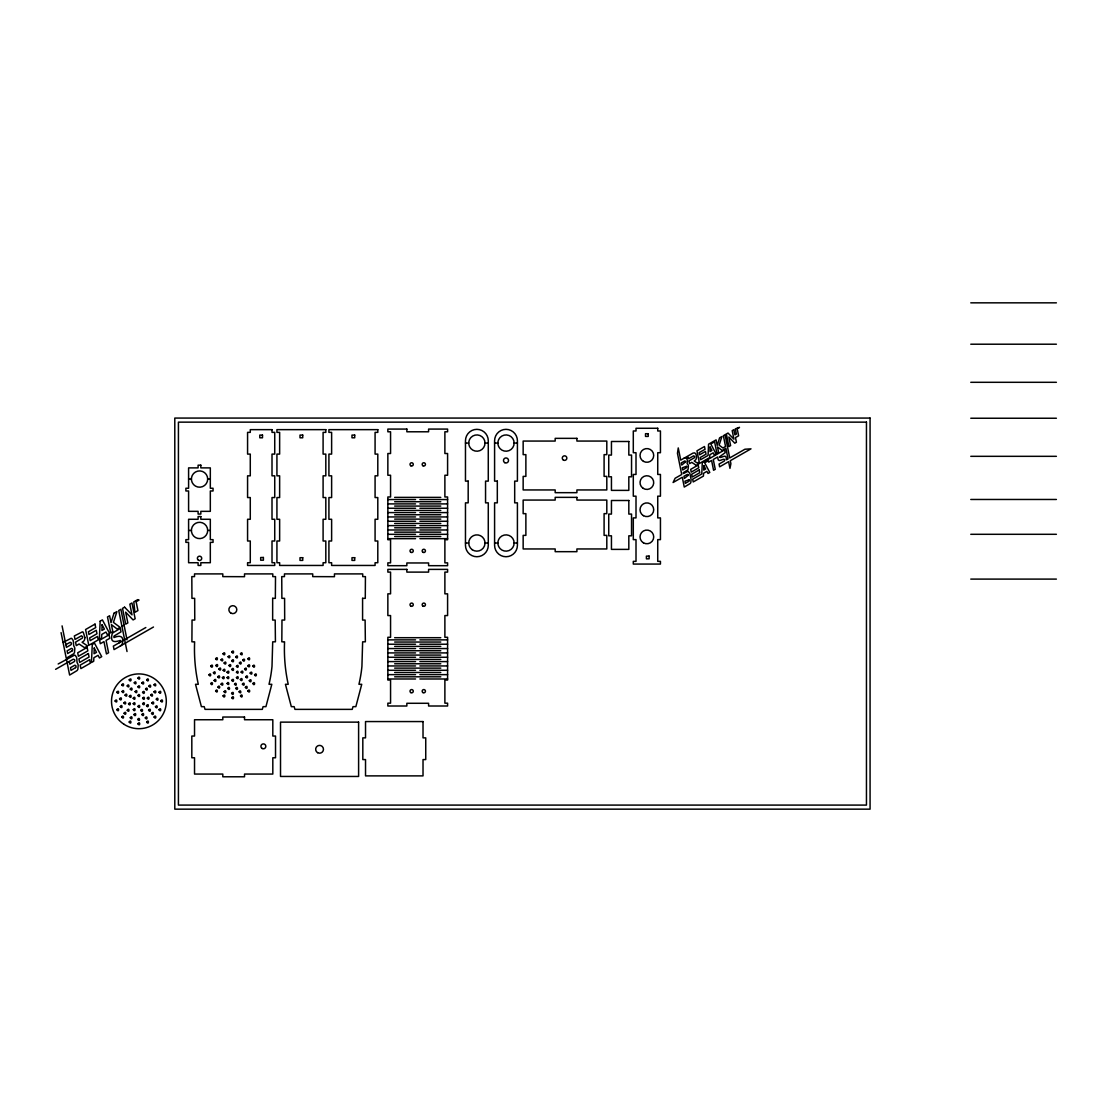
<?xml version="1.0" encoding="UTF-8"?>
<svg xmlns="http://www.w3.org/2000/svg" width="1112" height="1112" viewBox="0 0 1112 1112"><rect width="100%" height="100%" fill="white"/><g stroke="black" fill="none" stroke-linecap="round" stroke-linejoin="round"><path stroke-width="1.5" d="M120.291 646.03L121.361 645.224A4.42 4.42 0 0 0 122.306 643.834C124.433 635.299 119.276 635.327 113.994 637.551A2.46 2.46 0 0 1 113.91 637.051L113.91 636.731A1.585 1.585 0 0 1 114.258 635.925L120.999 631.866L120.304 628.391L113.021 632.742A4.406 4.406 0 0 0 112.076 634.118C109.866 643.153 115.175 642.11 120.36 640.429M119.304 642.722L119.999 642.166A1.793 1.793 0 0 0 120.43 640.748M63.05 642.43L71.085 638.33A1.696 1.696 0 0 1 71.946 638.649C74.879 641.402 72.322 644.946 74.56 647.365A13.789 13.789 0 0 1 74.81 648.588L74.49 652.466A4.42 4.42 0 0 1 73.545 653.856L66.247 658.235L61.077 632.631M136.123 601.731L139.042 600.063L137.749 599.632L133.801 601.898L134.927 612.323L137.916 610.599L135.914 600.688M65.872 644.682L70.181 642.263L71.307 642.875A2.78 2.78 0 0 1 71.39 643.361L71.39 643.667A1.571 1.571 0 0 1 70.793 644.849L66.414 647.379L62.077 625.875M121.945 626.32L124.057 625.111M58.171 663.989L74.462 655.163A1.696 1.696 0 0 1 75.324 655.482C78.229 658.235 75.755 661.765 77.937 664.198A13.789 13.789 0 0 1 78.188 665.421L77.868 669.285A4.42 4.42 0 0 1 76.923 670.675L69.625 675.053L66.428 659.249M55.6 669.327L73.253 659.221L74.685 659.708A2.78 2.78 0 0 1 74.768 660.194L74.768 660.639A1.571 1.571 0 0 1 74.17 661.682L69.792 664.212L69.25 661.515M145.839 627.515L113.354 646.128L114.049 649.603L153.484 627.015M686.34 458.297L688.272 457.352L688.55 458.728L693.666 455.837L694.597 456.462A1.501 1.501 0 0 1 694.096 457.922L688.995 460.868L689.551 463.635L691.775 462.356L696.182 465.316L709.706 457.56L709.845 454.752L713.167 452.848L714.293 454.933L716.072 453.918L710.776 443.952L714.599 441.825L716.934 453.418L718.616 452.459L717.504 446.927L722.133 450.443L725.9 448.289L728.054 458.908L726.525 459.784A9.063 9.063 0 0 0 726.4 458.895C726.428 453.029 721.076 458.728 719.575 457.227M970.776 302.839L1056.4 302.839M970.776 344.206L1056.4 344.206M970.776 382.306L1056.4 382.306M970.776 418.237L1056.4 418.237M465.469 443.062L468.722 443.062M485.013 443.062A8.145 8.145 0 0 0 472.795 436.015A8.145 8.145 0 0 0 472.795 450.124A8.145 8.145 0 0 0 485.013 443.062L488.279 443.062M494.59 443.062L497.856 443.062M514.147 443.062A8.145 8.145 0 0 0 501.929 436.015A8.145 8.145 0 0 0 501.929 450.124A8.145 8.145 0 0 0 514.147 443.062L517.414 443.062M970.776 456.323L1056.4 456.323M188.595 479.063L191.403 479.063M207.694 479.063A8.145 8.145 0 0 0 195.476 472.002A8.145 8.145 0 0 0 195.476 486.111A8.145 8.145 0 0 0 207.694 479.063L210.321 479.063M394.663 497.384L440.783 497.384M387.852 499.552L415.554 499.552M419.891 499.552L447.594 499.552M970.776 499.469L1056.4 499.469M394.663 501.734L440.783 501.734M387.852 503.903L415.554 503.903M419.891 503.903L447.594 503.903M394.663 506.071L440.783 506.071M387.852 508.253L415.554 508.253M419.891 508.253L447.594 508.253M394.663 510.422L440.783 510.422M387.852 512.59L415.554 512.59M419.891 512.59L447.594 512.59M394.663 514.759L440.783 514.759M387.852 516.941L415.554 516.941M419.891 516.941L447.594 516.941M394.663 519.109L440.783 519.109M387.852 521.278L415.554 521.278M419.891 521.278L447.594 521.278M394.663 523.46L440.783 523.46M387.852 525.628L415.554 525.628M419.891 525.628L447.594 525.628M394.663 527.797L440.783 527.797M387.852 529.979L415.554 529.979M419.891 529.979L447.594 529.979M188.595 530.452L191.403 530.452M207.694 530.452A8.145 8.145 0 0 0 195.476 523.391A8.145 8.145 0 0 0 195.476 537.513A8.145 8.145 0 0 0 207.694 530.452L210.321 530.452M394.663 532.148L440.783 532.148M387.852 534.316L415.554 534.316M419.891 534.316L447.594 534.316M970.776 534.302L1056.4 534.302M394.663 536.498L440.783 536.498M387.852 538.667L415.554 538.667M419.891 538.667L447.594 538.667M465.469 543.017L468.722 543.017M485.013 543.017L488.279 543.017M494.59 543.017L497.856 543.017M514.147 543.017A8.145 8.145 0 0 0 501.929 535.956A8.145 8.145 0 0 0 501.929 550.065A8.145 8.145 0 0 0 514.147 543.017L517.414 543.017M970.776 579.102L1056.4 579.102M394.663 637.704L440.783 637.704M387.852 639.873L415.554 639.873M419.891 639.873L447.594 639.873M394.663 642.041L440.783 642.041M387.852 644.223L415.554 644.223M419.891 644.223L447.594 644.223M394.663 646.392L440.783 646.392M387.852 648.56L415.554 648.56M419.891 648.56L447.594 648.56M394.663 650.742L440.783 650.742M387.852 652.911L415.554 652.911M419.891 652.911L447.594 652.911M394.663 655.079L440.783 655.079M387.852 657.261L415.554 657.261M419.891 657.261L447.594 657.261M394.663 659.43L440.783 659.43M387.852 661.598L415.554 661.598M419.891 661.598L447.594 661.598M394.663 663.781L440.783 663.781M387.852 665.949L415.554 665.949M419.891 665.949L447.594 665.949M394.663 668.117L440.783 668.117M387.852 670.286L415.554 670.286M419.891 670.286L447.594 670.286M394.663 672.468L440.783 672.468M387.852 674.636L415.554 674.636M419.891 674.636L447.594 674.636M394.663 676.805L440.783 676.805M387.852 678.987L415.554 678.987M419.891 678.987L447.594 678.987M686.563 466.275L682.268 467.804L682.698 469.959L686.104 467.957A1.501 1.501 0 0 0 686.646 466.498M689.245 479.661L684.95 481.204L685.381 483.345L688.801 481.343A1.501 1.501 0 0 0 689.329 479.897M685.604 461.466L684.811 460.938L681.267 462.898L681.712 465.052L685.673 461.855M688.286 474.852L687.383 474.365L683.963 476.297L684.394 478.438L688.356 475.241M127.032 639.845L120.874 609.307L118.748 610.516L127.032 651.535M719.506 456.823L725.163 452.695L724.593 449.929L702.297 462.703L701.783 473.948L692.665 479.175L693.221 481.941L703.423 476.089L703.562 473.281L706.885 471.377L708.024 473.462L709.79 472.447L704.647 462.787L708.4 460.757L708.678 462.133L711.597 460.465L713.57 470.279L715.252 469.32L713.278 459.492L717.699 456.976A9.091 9.091 0 0 0 717.824 457.852C717.907 463.69 722.786 458.019 724.649 459.52A1.529 1.529 0 0 1 724.176 461.105L719.075 464.051L719.631 466.818L728.61 461.675L729.958 468.36L730.89 463.704L730.292 460.702L751.003 448.831L744.929 449.234L729.736 457.949L725.205 435.487L726.525 434.722L728.902 446.565L730.598 445.592L728.86 437.002L734.782 443.202L736.422 442.256L735.477 437.572L738.618 435.779L737.159 428.565L739.508 427.383L735.338 428.843L736.394 434.055L734.935 434.889L733.878 429.677L732.196 430.65L733.92 439.157L728.012 433.041L723.37 435.709L725.538 446.44L722.967 448.011L719.13 445.147L721.91 436.543L719.589 437.864L717.198 445.398L716.086 439.879L708.566 444.174L708.066 455.42L700.63 459.687L700.199 457.532L706.023 454.196L705.467 451.43L699.643 454.766L699.212 452.626L705.036 449.29L704.48 446.524L696.96 450.833L699.212 461.939L697.238 463.023L694.194 460.98L695.361 460.146A3.517 3.517 0 0 0 696.112 459.047C697.043 456.921 696.251 451.375 692.957 453.126L680.711 460.132L678.25 447.927L677.458 453.307L681.725 474.49L675.137 478.257L673.094 482.511L682.295 477.243L684.255 487.07L690.065 483.595A3.517 3.517 0 0 0 690.83 482.483L691.08 479.397A10.967 10.967 0 0 0 690.886 478.424L690.121 474.755A10.161 10.161 0 0 0 689.899 473.559L688.12 471.238L683.407 473.531L683.255 472.711L687.383 470.195A3.517 3.517 0 0 0 688.133 469.083L688.384 466.011A10.967 10.967 0 0 0 688.189 465.038L687.077 463.509L687.438 461.369A6.199 6.199 0 0 0 686.438 458.241M684.005 458.269A3.308 3.308 0 0 1 684.936 457.866M272.662 598.325L272.649 620.051L275.192 620.079L275.428 641.805L272.704 641.832L272.009 666.283A124.933 124.933 0 0 1 271.245 672.607L270.953 674.567A146.798 146.798 0 0 1 269.021 684.297L271.815 684.297L265.935 706.648L263.099 706.648L262.293 709.373L205.039 709.373L204.219 706.648L201.397 706.648L195.517 684.297L198.297 684.297A163.603 163.603 0 0 1 194.6 642.43A5.741 5.741 0 0 0 194.614 641.832L191.903 641.805L192.042 620.051L194.767 620.051L194.669 598.325L191.945 598.353L191.82 576.614L194.53 576.614L194.53 573.903L222.803 573.903L222.789 576.614L244.515 576.697L244.515 573.903L272.801 573.903L272.787 576.614L275.512 576.614L275.345 598.353L272.662 598.325M362.582 598.325L362.582 620.051L365.111 620.079L365.361 641.805L362.637 641.832L361.928 666.283A124.933 124.933 0 0 1 361.178 672.607L360.872 674.567A146.798 146.798 0 0 1 358.954 684.297L361.734 684.297L355.854 706.648L353.032 706.648L352.212 709.373L294.958 709.373L294.152 706.648L291.316 706.648L285.436 684.297L288.216 684.297A163.603 163.603 0 0 1 284.533 642.43A5.741 5.741 0 0 0 284.547 641.832L281.822 641.805L281.975 620.051L284.686 620.051L284.589 598.325L281.878 598.353L281.739 576.614L284.464 576.614L284.464 573.903L312.722 573.903L312.708 576.614L334.448 576.697L334.448 573.903L362.72 573.903L362.72 576.614L365.431 576.614L365.278 598.353L362.582 598.325M120.291 706.593C122.862 710.22 122.348 702.798 120.291 706.593M214.13 680.502C216.77 684.088 216.187 676.708 214.13 680.502M153.984 691.942C156.305 695.528 156.583 688.397 153.998 691.789M247.823 665.852C250.047 669.535 250.506 662.182 247.823 665.782M124.071 713.265C126.156 717.004 126.726 709.79 124.085 713.181M133.204 703.743C135.845 707.26 135.386 700.073 133.218 703.674M142.614 698.308C144.949 701.992 145.074 694.639 142.614 698.239M217.91 687.174C220.69 690.663 219.87 683.407 217.924 687.105M227.043 677.653C229.447 681.253 229.406 674.164 227.056 677.583M236.453 672.232C239.066 675.846 238.343 668.52 236.453 672.232M148.897 686.173C151.468 689.801 151.051 682.434 148.911 686.104M242.736 660.097C244.654 663.836 245.696 656.692 242.75 660.014M130.243 717.824C132.828 721.396 132.384 714.14 130.257 717.74M224.082 691.733C226.667 695.292 226.32 688.064 224.096 691.664M141.905 682.99C144.435 686.632 144.087 679.251 141.905 682.99M235.744 656.9C237.982 660.653 238.176 653.286 235.744 656.9M137.749 719.478C140.446 723.036 139.751 715.739 137.749 719.478M231.588 693.388C233.84 697.113 234.104 689.774 231.588 693.388M94.228 648.06L94.034 653.759L96.494 652.355L94.228 648.06M102.109 624.777L101.915 630.476L104.375 629.072L102.109 624.777M703.84 465.594L703.688 470.126L705.647 469L703.84 465.594M710.123 447.052L709.97 451.597L711.93 450.471L710.123 447.052M115.092 701.005C117.705 704.633 117.149 697.252 115.092 701.005M121.778 684.867C124.238 688.536 124.141 681.086 121.778 684.867M121.778 717.129C124.447 720.659 123.849 713.57 121.806 716.976M123.932 703.006C126.518 706.62 126.017 699.392 123.946 702.937M125.058 695.139C127.519 698.836 127.352 691.386 125.058 695.139M127.241 710.248C129.673 713.96 129.437 706.551 127.241 710.248M128.547 703.799C130.535 707.635 131.272 700.212 128.547 703.799M129.312 696.348C131.619 700.087 131.786 692.679 129.312 696.348M130.271 689.12C132.926 692.679 132.397 685.395 130.285 689.051M133.259 709.609C135.33 713.334 135.97 706.231 133.273 709.525M134.232 682.907C136.845 686.438 136.401 679.307 134.26 682.754M133.926 714.557C135.914 718.38 136.706 710.985 133.926 714.557M135.122 691.636C137.388 695.403 137.527 687.925 135.122 691.636M137.916 678.195C140.682 681.684 139.89 674.456 137.916 678.111M137.916 686.882C140.682 690.385 139.89 683.143 137.916 686.799M137.916 695.57C140.682 699.073 139.89 691.831 137.916 695.5M137.916 706.44C140.348 710.165 140.265 702.714 137.916 706.44M137.916 723.815C140.432 727.457 140.181 720.089 137.916 723.815M140.696 710.373C142.767 714.085 143.462 706.996 140.724 710.22M141.891 714.557C144.31 718.31 144.087 710.763 141.891 714.557M142.558 692.401C144.755 696.084 145.241 688.912 142.572 692.331M145.547 689.12C148.077 692.734 147.743 685.478 145.561 689.051M146.506 705.661C148.494 709.456 149.342 702.089 146.52 705.578M147.284 698.211C149.633 701.867 149.689 694.694 147.298 698.058M148.577 710.248C150.954 713.96 151.037 706.523 148.577 710.248M150.759 695.139C153.414 698.753 152.691 691.428 150.759 695.139M151.885 703.006C154.387 706.634 154.179 699.337 151.899 702.937M154.04 684.867C156.695 688.509 155.888 681.169 154.04 684.867M154.04 717.129C156.653 720.673 156.222 713.543 154.068 716.976M160.726 701.005C163.325 704.619 162.894 697.182 160.726 701.005M208.931 674.914C211.28 678.584 211.336 671.398 208.959 674.762M215.617 658.79C218.021 662.488 217.966 654.996 215.617 658.79M215.617 691.052C218.272 694.625 217.646 687.383 215.631 690.969M217.771 676.93C220.204 680.558 220.232 673.219 217.785 676.847M218.897 669.049C221.079 672.843 221.496 665.337 218.897 669.049M221.079 684.172C223.693 687.786 223.137 680.405 221.079 684.172M222.372 677.708C224.652 681.364 224.944 674.219 222.4 677.555M223.151 670.272C225.639 673.928 225.388 666.547 223.151 670.272M224.11 663.03C226.348 666.755 226.681 659.458 224.124 662.96M227.098 683.519C229.934 687.077 228.78 679.807 227.098 683.519M228.071 656.817C230.504 660.417 230.49 653.23 228.085 656.747M227.765 688.467C230.434 691.984 229.836 684.895 227.793 688.314M228.961 665.546C231.032 669.257 231.713 662.168 228.975 665.393M231.755 652.105C234.159 655.774 234.159 648.365 231.755 652.021M231.755 660.792C234.159 664.462 234.159 657.067 231.755 660.723M231.755 669.48C234.368 673.052 233.937 665.74 231.755 669.41M231.755 680.349C233.993 684.088 234.257 676.735 231.755 680.349M231.755 697.724C233.993 701.463 234.257 694.124 231.755 697.724M234.535 684.283C237.231 687.841 236.508 680.669 234.549 684.214M236.397 666.31C238.607 670.022 239.024 662.822 236.397 666.31M235.73 688.467C238.274 692.025 237.982 684.922 235.744 688.314M239.386 663.03C241.846 666.686 241.707 659.402 239.4 662.96M240.345 679.571C242.666 683.268 242.763 675.985 240.359 679.488M241.123 672.121C243.723 675.693 243.292 668.479 241.123 672.051M242.416 684.172C244.89 687.841 244.682 680.461 242.416 684.172M244.598 669.049C246.6 672.885 247.323 665.476 244.598 669.049M245.724 676.93C248.351 680.502 247.92 673.205 245.738 676.847M247.879 658.79C250.158 662.557 250.283 655.079 247.879 658.79M247.879 691.052C250.45 694.625 250.13 687.397 247.893 690.969M254.565 674.914C256.733 678.626 257.206 671.37 254.578 674.762M145.269 717.935C147.813 721.591 147.409 714.251 145.283 717.865M239.108 691.845C241.846 695.459 240.859 688.147 239.108 691.845M92.282 644.446L91.462 662.543L93.7 661.265L93.881 657.72L98.051 655.329L99.468 657.957L101.706 656.678L94.506 643.167L92.282 644.446M100.163 621.163L99.357 639.261L101.581 637.982L101.762 634.438L105.932 632.047L107.364 634.674L109.588 633.395L102.401 619.884L100.163 621.163M127.185 685.951C129.965 689.537 129.006 682.212 127.185 685.951M221.024 659.875C223.54 663.6 223.025 656.191 221.024 659.875M84.957 637.593L84.512 639.845A4.42 4.42 0 0 1 83.567 641.235L82.093 642.263L87.626 645.975L84.595 647.712L79.063 644.001L76.269 645.613L75.56 642.138L82.205 638.177A1.793 1.793 0 0 0 82.649 636.759L81.44 635.814L75.018 639.442L74.323 635.967L82.344 631.88A1.696 1.696 0 0 1 83.205 632.2L84.957 637.593M151.524 713.473C153.776 717.184 154.137 709.845 151.538 713.39M245.363 687.383C247.517 691.164 247.92 683.824 245.377 687.299M122 691.608C124.391 695.25 124.349 688.147 122.028 691.455M215.839 665.518C217.855 669.341 218.647 661.96 215.853 665.449M133.204 698.266C135.594 702.006 135.525 694.569 133.204 698.266M142.614 703.688C145.019 707.385 144.991 700.087 142.628 703.618M155.43 706.843C157.932 710.471 157.723 703.257 155.43 706.759M227.043 672.176C229.197 675.999 229.725 668.493 227.043 672.176M236.453 677.611C238.885 681.295 238.732 674.025 236.453 677.611M249.269 680.752C251.646 684.436 251.757 677.069 249.269 680.683M119.568 698.878C121.667 702.659 122.362 695.278 119.568 698.795M213.407 672.788C215.603 676.555 215.936 669.271 213.407 672.718M156.292 699.198C158.752 702.937 158.349 695.625 156.305 699.128M250.13 673.121C252.535 676.805 252.521 669.605 250.144 673.038M116.843 692.234C118.984 696.029 119.471 688.662 116.843 692.234M116.843 709.692C119.192 713.459 119.22 706.092 116.843 709.692M129.187 679.891C131.174 683.672 132.133 676.457 129.201 679.807M129.187 722.035C131.647 725.802 131.285 718.338 129.187 722.035M146.645 679.891C148.994 683.616 149.064 676.304 146.659 679.807M146.645 722.035C148.841 725.872 149.216 718.394 146.645 722.035M158.988 692.234C160.976 696.042 161.81 688.814 159.002 692.15M158.988 709.692C161.282 713.501 161.351 706.064 158.988 709.692M210.682 666.144C212.865 669.897 213.421 662.557 210.682 666.074M210.682 683.602C212.906 687.313 213.268 680.183 210.696 683.463M223.025 653.8C225.486 657.484 225.388 650.131 223.025 653.8M223.025 695.959C225.083 699.684 225.861 692.567 223.053 695.806M240.484 653.8C243.125 657.484 242.43 650.089 240.484 653.8M240.484 695.959C242.777 699.656 242.833 692.526 240.512 695.806M252.827 666.144C255.19 669.91 255.135 662.613 252.841 666.074M252.827 683.602C255.037 687.313 255.357 680.183 252.855 683.463M114.008 613.24L111.005 622.692L109.601 615.756L107.489 616.965L110.672 632.77L112.799 631.56L111.395 624.624L117.191 629.044L120.11 627.363L113.424 622.386L116.927 611.558L114.008 613.24M72.183 650.798L67.651 653.55L67.109 650.854L71.502 648.365L72.516 648.922A2.502 2.502 0 0 1 72.614 649.38A1.793 1.793 0 0 1 72.197 650.798M75.56 667.631L71.043 670.369L70.487 667.673L74.879 665.184L75.894 665.74A2.502 2.502 0 0 1 75.991 666.199A1.793 1.793 0 0 1 75.574 667.631M95.02 624.11L85.582 629.517L88.779 645.321L98.204 639.914L97.508 636.439L90.183 640.637L89.641 637.94L96.966 633.743L96.271 630.282L88.946 634.479L88.404 631.769L95.715 627.585L95.02 624.11M124.586 607.18L122.528 608.347L125.712 624.152L127.838 622.942L125.656 612.156L133.093 619.926L135.15 618.745L131.967 602.954L129.854 604.163L132.008 614.853L124.586 607.18M87.139 647.392L77.701 652.8L78.396 656.261L87.834 650.867L87.139 647.392M109.032 634.841L99.607 640.248L100.302 643.723L103.958 641.624L106.446 653.953L108.573 652.744L106.071 640.415L109.74 638.316L109.032 634.841M88.376 653.564L78.938 658.971L79.647 662.432L89.085 657.025L88.376 653.564M89.627 659.722L80.189 665.129L80.884 668.604L90.322 663.197L89.627 659.722M698.197 465.052L690.691 469.361L691.247 472.113L698.753 467.818L698.197 465.052M699.184 469.959L691.678 474.268L692.234 477.034L699.74 472.725L699.184 469.959M263.391 557.473L260.667 557.515L260.708 560.226L263.419 560.184L263.391 557.473M649.102 556.097L646.392 556.139L646.433 558.849L649.144 558.808L649.102 556.097M870.071 418.07L174.792 418.07L174.792 809.161L870.071 809.161L870.071 418.07M866.457 422.143L178.42 422.143L178.42 805.088L866.457 805.088L866.457 422.143M657.734 428.273L636.008 428.273L636.008 430.983L633.298 430.983L633.298 452.709L636.008 452.709L636.008 474.449L633.298 474.449L633.298 496.174L636.008 496.174L636.008 517.9L633.298 517.9L633.298 539.626L636.008 539.626L636.008 561.351L633.298 561.351L633.298 564.062L660.445 564.062L660.445 561.351L657.734 561.351L657.734 539.626L660.445 539.626L660.445 517.9L657.734 517.9L657.734 496.174L660.445 496.174L660.445 474.449L657.734 474.449L657.734 452.709L660.445 452.709L660.445 430.983L657.734 430.983L657.734 428.273M406.853 429.079L387.852 429.079L387.852 431.79L390.562 431.79L390.562 453.515L387.852 453.515L387.852 475.241L390.562 475.241L390.562 496.967L387.852 496.967L387.852 539.723L390.562 539.723L390.562 562.853L387.852 562.853L387.852 565.688L406.853 565.688L406.853 562.964L428.593 562.964L428.593 565.688L447.594 565.688L447.594 562.853L444.883 562.853L444.883 539.723L447.594 539.723L447.594 496.967L444.883 496.967L444.883 475.241L447.594 475.241L447.594 453.515L444.883 453.515L444.883 431.79L447.594 431.79L447.594 429.079L428.593 429.079L428.593 431.79L406.853 431.79L406.853 429.079M272.009 429.649L250.283 429.649L250.283 432.373L247.573 432.373L247.573 454.099L250.283 454.099L250.283 475.825L247.573 475.825L247.573 497.55L250.283 497.55L250.283 519.276L247.573 519.276L247.573 541.002L250.283 541.002L250.283 562.728L247.573 562.728L247.573 565.452L274.733 565.452L274.733 562.728L272.009 562.728L272.009 541.002L274.733 541.002L274.733 519.276L272.009 519.276L272.009 497.55L274.733 497.55L274.733 475.825L272.009 475.825L272.009 454.099L274.733 454.099L274.733 432.373L272.009 432.373L272.009 429.649M325.816 429.649L276.93 429.649L276.93 432.373L279.64 432.373L279.64 454.099L276.93 454.099L276.93 475.825L279.64 475.825L279.64 497.55L276.93 497.55L276.93 519.276L279.64 519.276L279.64 541.002L276.93 541.002L276.93 562.728L279.64 562.728L279.64 565.452L323.092 565.452L323.092 562.728L325.816 562.728L325.816 541.002L323.092 541.002L323.092 519.276L325.816 519.276L325.816 497.55L323.092 497.55L323.092 475.825L325.816 475.825L325.816 454.099L323.092 454.099L323.092 432.373L325.816 432.373L325.816 429.649M377.802 429.649L328.916 429.649L328.916 432.373L331.626 432.373L331.626 454.099L328.916 454.099L328.916 475.825L331.626 475.825L331.626 497.55L328.916 497.55L328.916 519.276L331.626 519.276L331.626 541.002L328.916 541.002L328.916 562.728L331.626 562.728L331.626 565.452L375.078 565.452L375.078 562.728L377.802 562.728L377.802 541.002L375.078 541.002L375.078 519.276L377.802 519.276L377.802 497.55L375.078 497.55L375.078 475.825L377.802 475.825L377.802 454.099L375.078 454.099L375.078 432.373L377.802 432.373L377.802 429.649M648.226 433.708L645.516 433.708L645.516 436.418L648.226 436.418L648.226 433.708M262.501 435.084L259.791 435.084L259.791 437.794L262.501 437.794L262.501 435.084M302.728 435.084L300.004 435.084L300.004 437.794L302.728 437.794L302.728 435.084M354.714 435.084L351.99 435.084L351.99 437.794L354.714 437.794L354.714 435.084M576.906 438.35L555.18 438.35L555.18 441.061L523.154 441.061L523.154 454.641L525.879 454.641L525.879 476.381L523.154 476.381L523.154 489.947L555.18 489.947L555.18 492.672L576.906 492.672L576.906 489.947L606.804 489.947L606.804 476.381L604.094 476.381L604.094 454.641L606.804 454.641L606.804 441.061L576.906 441.061L576.906 438.35M628.822 441.492L611.447 441.492L611.447 455.072L608.737 455.072L608.737 476.798L611.447 476.798L611.447 490.378L628.822 490.378L628.822 476.798L631.547 476.798L631.547 455.072L628.822 455.072L628.822 441.492M200.827 465.177L198.103 465.177L198.103 467.888L188.595 467.888L188.595 488.251L185.885 488.251L185.885 490.976L188.595 490.976L188.595 511.339L198.103 511.339L198.103 514.064L200.827 514.064L200.827 511.339L210.321 511.339L210.321 490.976L213.045 490.976L213.045 488.251L210.321 488.251L210.321 467.888L200.827 467.888L200.827 465.177M468.18 481.121L465.469 481.121L465.469 440.741A11.412 11.412 0 0 1 476.867 429.343A11.412 11.412 0 0 1 488.279 440.741L488.279 481.121L485.555 481.121L485.555 502.846L488.279 502.846L488.279 545.339A11.412 11.412 0 0 1 476.867 556.737A11.412 11.412 0 0 1 465.469 545.339L465.469 502.846L468.18 502.846L468.18 481.121M497.314 481.121L494.59 481.121L494.59 440.741A11.412 11.412 0 0 1 506.002 429.343A11.412 11.412 0 0 1 517.414 440.741L517.414 481.121L514.689 481.121L514.689 502.846L517.414 502.846L517.414 545.339A11.412 11.412 0 0 1 506.002 556.737A11.412 11.412 0 0 1 494.59 545.339L494.59 502.846L497.314 502.846L497.314 481.121M576.906 497.356L555.18 497.356L555.18 500.066L523.154 500.066L523.154 513.647L525.879 513.647L525.879 535.372L523.154 535.372L523.154 548.953L555.18 548.953L555.18 551.677L576.906 551.677L576.906 548.953L606.804 548.953L606.804 535.372L604.094 535.372L604.094 513.647L606.804 513.647L606.804 500.066L576.906 500.066L576.906 497.356M628.822 500.497L611.447 500.497L611.447 514.078L608.737 514.078L608.737 535.803L611.447 535.803L611.447 549.384L628.822 549.384L628.822 535.803L631.547 535.803L631.547 514.078L628.822 514.078L628.822 500.497M200.827 516.566L198.103 516.566L198.103 519.276L188.595 519.276L188.595 539.654L185.885 539.654L185.885 542.364L188.595 542.364L188.595 562.728L198.103 562.728L198.103 565.452L200.827 565.452L200.827 562.728L210.321 562.728L210.321 542.364L213.045 542.364L213.045 539.654L210.321 539.654L210.321 519.276L200.827 519.276L200.827 516.566M302.728 557.696L300.004 557.696L300.004 560.406L302.728 560.406L302.728 557.696M354.714 557.696L351.99 557.696L351.99 560.406L354.714 560.406L354.714 557.696M406.853 569.386L387.852 569.386L387.852 572.11L390.562 572.11L390.562 593.836L387.852 593.836L387.852 615.562L390.562 615.562L390.562 637.287L387.852 637.287L387.852 680.044L390.562 680.044L390.562 703.173L387.852 703.173L387.852 706.009L406.853 706.009L406.853 703.284L428.593 703.284L428.593 706.009L447.594 706.009L447.594 703.173L444.883 703.173L444.883 680.044L447.594 680.044L447.594 637.287L444.883 637.287L444.883 615.562L447.594 615.562L447.594 593.836L444.883 593.836L444.883 572.11L447.594 572.11L447.594 569.386L428.593 569.386L428.593 572.11L406.853 572.11L406.853 569.386M244.529 717.031L222.803 717.031L222.803 719.742L194.53 719.742L194.53 736.047L191.82 736.047L191.82 757.772L194.53 757.772L194.53 774.063L222.803 774.063L222.803 776.788L244.529 776.788L244.529 774.063L272.815 774.063L272.815 757.772L275.526 757.772L275.526 736.047L272.815 736.047L272.815 719.742L244.529 719.742L244.529 717.031M423.019 721.563L365.528 721.563L365.528 737.854L362.818 737.854L362.818 759.579L365.528 759.579L365.528 775.884L423.019 775.884L423.019 759.579L425.743 759.579L425.743 737.854L423.019 737.854L423.019 721.563M358.606 722.133L280.516 722.133L280.516 776.454L358.606 776.454L358.606 722.133M124.016 724.301A27.397 27.397 0 0 0 166.272 702.701A27.397 27.397 0 0 0 126.434 676.916A27.397 27.397 0 0 0 124.016 724.301M198.464 560.226A2.168 2.168 0 0 0 201.717 558.349A2.168 2.168 0 0 0 198.464 556.473A2.168 2.168 0 0 0 198.464 560.226M643.445 461.355A6.839 6.839 0 0 0 653.717 455.433A6.839 6.839 0 0 0 643.445 449.498A6.839 6.839 0 0 0 643.445 461.355M642.931 488.182A6.839 6.839 0 0 0 653.689 483.206A6.839 6.839 0 0 0 644.001 476.381A6.839 6.839 0 0 0 642.931 488.182M643.445 515.676A6.839 6.839 0 0 0 653.717 509.755A6.839 6.839 0 0 0 643.445 503.819A6.839 6.839 0 0 0 643.445 515.676M643.445 542.837A6.839 6.839 0 0 0 653.717 536.915A6.839 6.839 0 0 0 643.445 530.98A6.839 6.839 0 0 0 643.445 542.837M230.851 613.087A3.962 3.962 0 0 0 236.8 609.654A3.962 3.962 0 0 0 230.851 606.221A3.962 3.962 0 0 0 230.851 613.087M317.601 752.671A3.906 3.906 0 0 0 323.467 749.293A3.906 3.906 0 0 0 317.601 745.916A3.906 3.906 0 0 0 317.601 752.671M410.828 606.11A1.626 1.626 0 0 0 413.275 604.692A1.626 1.626 0 0 0 410.828 603.288A1.626 1.626 0 0 0 410.828 606.11M422.991 606.11A1.626 1.626 0 0 0 425.437 604.692A1.626 1.626 0 0 0 422.991 603.288A1.626 1.626 0 0 0 422.991 606.11M410.828 692.609A1.626 1.626 0 0 0 413.275 691.205A1.626 1.626 0 0 0 410.828 689.787A1.626 1.626 0 0 0 410.828 692.609M422.991 692.609A1.626 1.626 0 0 0 425.437 691.205A1.626 1.626 0 0 0 422.991 689.787A1.626 1.626 0 0 0 422.991 692.609M422.991 552.303A1.626 1.626 0 0 0 425.437 550.885A1.626 1.626 0 0 0 422.991 549.481A1.626 1.626 0 0 0 422.991 552.303M410.828 552.303A1.626 1.626 0 0 0 413.275 550.885A1.626 1.626 0 0 0 410.828 549.481A1.626 1.626 0 0 0 410.828 552.303M422.991 465.789A1.626 1.626 0 0 0 425.437 464.385A1.626 1.626 0 0 0 422.991 462.967A1.626 1.626 0 0 0 422.991 465.789M410.828 465.789A1.626 1.626 0 0 0 413.275 464.385A1.626 1.626 0 0 0 410.828 462.967A1.626 1.626 0 0 0 410.828 465.789M262.14 748.459A2.446 2.446 0 0 0 265.824 746.347A2.446 2.446 0 0 0 262.14 744.22A2.446 2.446 0 0 0 262.14 748.459M563.423 460.09A2.28 2.28 0 0 0 566.842 458.116A2.28 2.28 0 0 0 563.423 456.128A2.28 2.28 0 0 0 563.423 460.09M504.751 462.648A2.516 2.516 0 0 0 508.518 460.465A2.516 2.516 0 0 0 504.751 458.283A2.516 2.516 0 0 0 504.751 462.648M472.183 549.675A8.145 8.145 0 0 0 484.985 543.74A8.145 8.145 0 0 0 473.448 535.623A8.145 8.145 0 0 0 472.183 549.675"/></g></svg>
